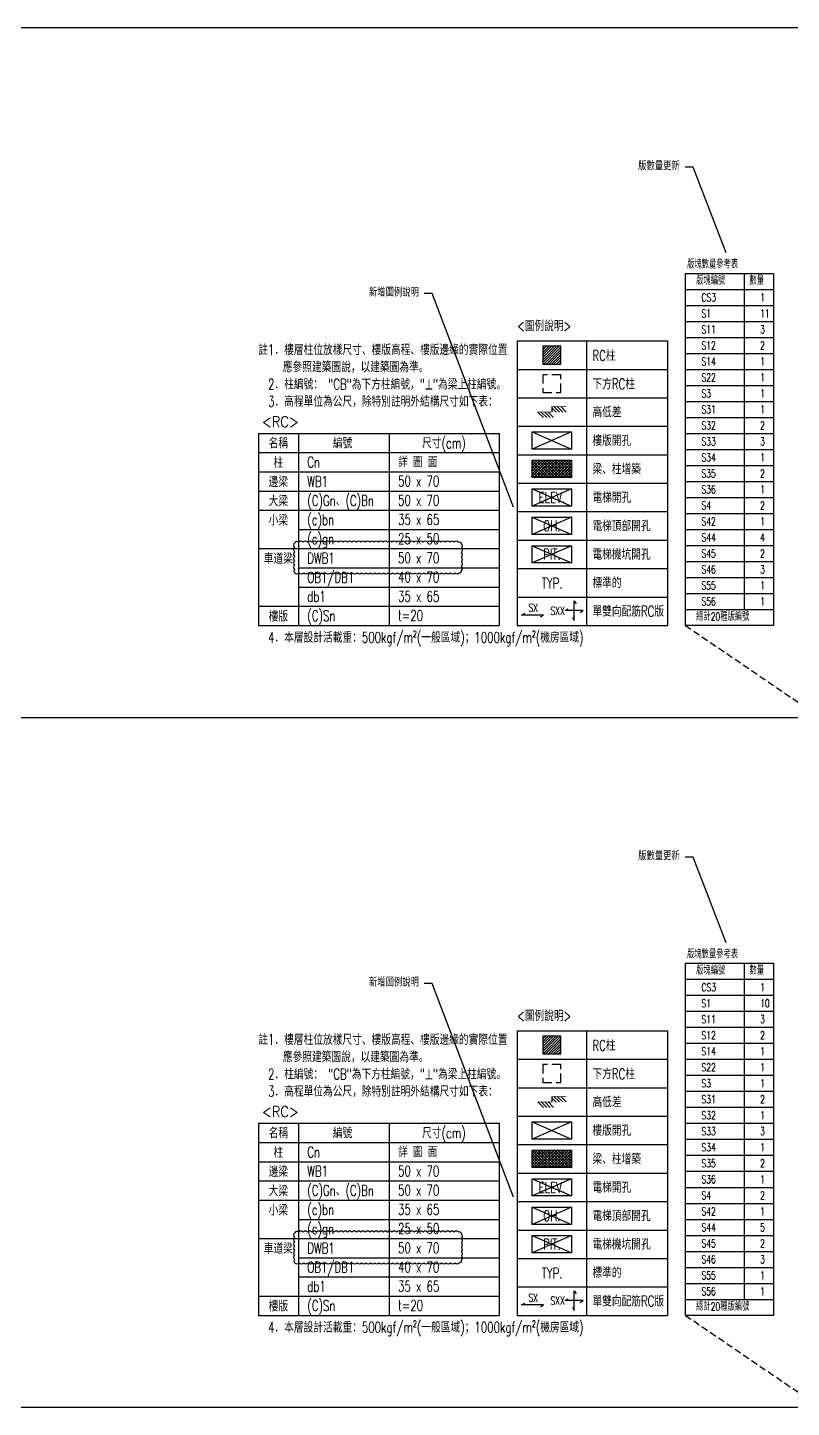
# Model space of a CAD drawing. Header units: millimetres. Extents: x -3377 to 119122, y -22007 to 15479.
# Drawn here: x 19760 to 24057, y 0 to 7760 of the extents above; entities that cross this region are included whole.
import ezdxf
from ezdxf import colors
from ezdxf.entities.mleader import LeaderData, LeaderLine
from ezdxf.enums import TextEntityAlignment as Align
from ezdxf.math import Vec2, Vec3

# ---------------------------------------------------------------- set-up
doc = ezdxf.new("R2010")
doc.units = ezdxf.units.MM
doc.header["$LTSCALE"] = 150
doc.header["$MEASUREMENT"] = 0
doc.linetypes.add('HIDDEN', pattern=[0.375, 0.25, -0.125])
doc.layers.get('0').update_dxf_attribs({"plot": 0})
for name, color, linetype in [('NOTE2', 2, 'Continuous'), ('S-AXIS', 1, 'Continuous'), ('S-COL', 7, 'Continuous'), ('S-COLB', 4, 'HIDDEN'), ('S-HATCHCOL', 13, 'Continuous'), ('S-OPEN', 13, 'Continuous'), ('S-SLAB', 5, 'Continuous'), ('S-SYM', 3, 'Continuous'), ('S-TAB', 4, 'Continuous'), ('S-TEXT', 2, 'Continuous'), ('S-THIN', 201, 'Continuous'), ('SLAB', 7, 'Continuous')]:
    doc.layers.add(name, color=color, linetype=linetype)
doc.layers.add('S-CLOUD_20220217(結構依建築圖2022-0216修改)', color=4, linetype='Continuous', plot=False)
doc.layers.add('S-CLOUD_20220303', color=4, linetype='Continuous', plot=False)
doc.styles.add('4C', font='romans.shx', dxfattribs={"width": 0.9, "height": 52.5, "bigfont": '1lsp.shx'})
doc.styles.add('CS4', font='romans.shx', dxfattribs={"width": 0.7, "height": 45, "bigfont": 'lsp.shx'})
doc.styles.add('LSP', font='SIMPLEX.shx', dxfattribs={"width": 0.8, "bigfont": 'lsp.shx'})

# ---------------------------------------------------------------- blocks, each defined once
blk = doc.blocks.new('圖例說明')
at = {"layer": 'S-HATCHCOL'}
h = blk.add_hatch(dxfattribs=at)
h.set_pattern_fill('ANSI31', color=256, scale=60, style=0)
h.set_pattern_definition([(45, (1.3676, 481.526), (-5.3033, 5.3033), [])])
h.paths.add_polyline_path([(109.2, 1102.5), (184.2, 1102.5), (184.2, 1177.5), (109.2, 1177.5)])
h = blk.add_hatch(dxfattribs=at)
h.set_pattern_fill('ANSI37', color=256, scale=67.5)
h.set_pattern_definition([(45, (-92186.061, -6241.679), (-5.9662135, 5.9662135), []), (135, (-92186.061, -6241.679), (-5.9662135, -5.9662135), [])])
h.paths.add_polyline_path([(64.3, 696.5), (229, 696.5), (229, 623.5), (64.3, 623.5)])
at = {"layer": 'S-COL'}
blk.add_lwpolyline([(109.2, 1102.5), (184.2, 1102.5), (184.2, 1177.5), (109.2, 1177.5)], close=True, dxfattribs=at)
at = {"layer": 'S-COLB'}
blk.add_lwpolyline([(109.2, 982.5), (184.2, 982.5), (184.2, 1057.5), (109.2, 1057.5)], close=True, dxfattribs=at)
at = {"layer": 'S-OPEN'}
for p, q in [((64.3, 816.5), (229, 743.5)), ((229, 816.5), (64.3, 743.5)), ((64.3, 576.5), (229, 503.5)), ((229, 576.5), (64.3, 503.5)), ((64.3, 456.5), (229, 383.5)), ((229, 456.5), (64.3, 383.5)), ((64.3, 336.5), (229, 263.5)), ((229, 336.5), (64.3, 263.5))]:
    blk.add_line(p, q, dxfattribs=at)
at = {"layer": 'S-SLAB'}
for points in [[(64.3, 816.5), (229, 816.5), (229, 743.5), (64.3, 743.5)], [(64.3, 696.5), (229, 696.5), (229, 623.5), (64.3, 623.5)], [(64.3, 576.5), (229, 576.5), (229, 503.5), (64.3, 503.5)], [(64.3, 456.5), (229, 456.5), (229, 383.5), (64.3, 383.5)], [(64.3, 336.5), (229, 336.5), (229, 263.5), (64.3, 263.5)]]:
    blk.add_lwpolyline(points, close=True, dxfattribs=at)
at = {"layer": 'S-TAB'}
for p, q in [((0, 1200), (635.3, 1200)), ((0, 1200), (0, 0)), ((293.3, 1200), (293.3, 0)), ((635.3, 1200), (635.3, 0)), ((0, 1080), (635.3, 1080)), ((0, 960), (635.3, 960)), ((0, 840), (635.3, 840)), ((0, 720), (635.3, 720)), ((0, 600), (635.3, 600)), ((0, 480), (635.3, 480)), ((0, 360), (635.3, 360)), ((0, 240), (635.3, 240)), ((0, 120), (635.3, 120)), ((0, 0), (635.3, 0))]:
    blk.add_line(p, q, dxfattribs=at)
at = {"layer": 'S-THIN'}
for p, q in [((87.8, 900), (111.1, 876.7)), ((102.2, 900), (125.2, 877)), ((116.5, 900), (139.6, 877)), ((130.9, 900), (153.9, 877)), ((146.7, 923), (146.7, 900)), ((146.7, 917.4), (164.3, 899.7)), ((155.4, 923), (178.4, 900)), ((169.7, 923), (192.8, 900)), ((184.1, 923), (207.1, 900))]:
    blk.add_line(p, q, dxfattribs=at)
at = {"layer": 'S-THIN', "const_width": 2.54}
for points in [[(85.5, 900), (146.7, 900)], [(207.8, 923), (146.7, 923)]]:
    blk.add_lwpolyline(points, dxfattribs=at)
at = {"layer": 'SLAB', "color": 1}
for p, q in [((279.1, 62.4), (202.7, 62.4)), ((240.9, 20.9), (240.9, 104)), ((112, 43.7), (18.8, 43.7))]:
    blk.add_line(p, q, dxfattribs=at)
for points in [[(202.7, 62.4), (216.2, 70.2)], [(240.9, 104), (248.7, 90.5)], [(265.6, 54.6), (279.1, 62.4)], [(18.8, 43.7), (32.3, 51.5)], [(98.5, 35.9), (112, 43.7)], [(233.1, 34.4), (240.9, 20.9)]]:
    blk.add_lwpolyline(points, dxfattribs=at)
at = {"layer": 'S-TEXT', "style": 'CS4', "width": 0.7}
for s, p in [('<圖例說明>', (0, 1263.9)), ('RC柱', (317.9, 1138.5)), ('下方RC柱', (317.9, 1018.5)), ('高低差', (317.9, 900)), ('樓版開孔', (317.9, 780)), ('梁、柱增築', (317.9, 660)), ('電梯開孔', (317.9, 540)), ('電梯頂部開孔', (317.9, 420)), ('電梯機坑開孔', (317.9, 300)), ('TYP.', (104.1, 178.1)), ('標準的', (317.9, 180)), ('單雙向配筋RC版', (317.9, 60))]:
    blk.add_text(s, height=45, dxfattribs=at).set_placement(p, align=Align.MIDDLE_LEFT)
for s, p in [('ELEV.', (146.7, 540)), ('OH.', (146.7, 420)), ('PIT.', (146.7, 300))]:
    blk.add_text(s, height=45, dxfattribs=at).set_placement(p, align=Align.MIDDLE)
at = {"layer": 'SLAB', "color": 2, "style": 'CS4', "width": 0.7}
for s, p in [('SX', (68.1, 74.5)), ('SXX', (171, 62.1))]:
    blk.add_text(s, height=33.75, dxfattribs=at).set_placement(p, align=Align.MIDDLE_CENTER)
blk = doc.blocks.new('DwFm')
blk.add_lwpolyline([(-12110.4, 0), (0, 0), (0, -7760.1), (-12110.4, -7760.1)], close=True)
blk.add_lwpolyline([(-12110.4, -3880.1), (0, -3880.1)])
at = {"layer": 'DEFPOINTS', "color": 252, "linetype": 'HIDDEN'}
for points in [[(-6560.9, -2290.9), (-12110.4, -3880.1)], [(-760, -3362.4), (0, -3880.1)], [(-6560.9, -6171), (-12110.4, -7760.1)], [(-760, -7242.5), (0, -7760.1)]]:
    blk.add_lwpolyline(points, dxfattribs=at)
blk = doc.blocks.new('_None')

msp = doc.modelspace()

# ---------------------------------------------------------------- linework, layer by layer
at = {"layer": 'S-AXIS'}
for p, q in [((23790.8, 6377.74), (23790.8, 4487.74)), ((23460.8, 6287.74), (23955.8, 6287.74)), ((23460.8, 6197.74), (23955.8, 6197.74)), ((23460.8, 6107.74), (23955.8, 6107.74)), ((23460.8, 6017.74), (23955.8, 6017.74)), ((23460.8, 5927.74), (23955.8, 5927.74)), ((23460.8, 5837.74), (23955.8, 5837.74)), ((23460.8, 5747.74), (23955.8, 5747.74)), ((23460.8, 5657.74), (23955.8, 5657.74)), ((23460.8, 5567.74), (23955.8, 5567.74)), ((23460.8, 5477.74), (23955.8, 5477.74)), ((23460.8, 5387.74), (23955.8, 5387.74)), ((23460.8, 5297.74), (23955.8, 5297.74)), ((23460.8, 5207.74), (23955.8, 5207.74)), ((23460.8, 5117.74), (23955.8, 5117.74)), ((23460.8, 5027.74), (23955.8, 5027.74)), ((23460.8, 4937.74), (23955.8, 4937.74)), ((23460.8, 4847.74), (23955.8, 4847.74)), ((23460.8, 4757.74), (23955.8, 4757.74)), ((23460.8, 4667.74), (23955.8, 4667.74)), ((23460.8, 4577.74), (23955.8, 4577.74)), ((23460.8, 4487.74), (23955.8, 4487.74)), ((23790.8, 2497.68), (23790.8, 607.68)), ((23460.8, 2407.68), (23955.8, 2407.68)), ((23460.8, 2317.68), (23955.8, 2317.68)), ((23460.8, 2227.68), (23955.8, 2227.68)), ((23460.8, 2137.68), (23955.8, 2137.68)), ((23460.8, 2047.68), (23955.8, 2047.68)), ((23460.8, 1957.68), (23955.8, 1957.68)), ((23460.8, 1867.68), (23955.8, 1867.68)), ((23460.8, 1777.68), (23955.8, 1777.68)), ((23460.8, 1687.68), (23955.8, 1687.68)), ((23460.8, 1597.68), (23955.8, 1597.68)), ((23460.8, 1507.68), (23955.8, 1507.68)), ((23460.8, 1417.68), (23955.8, 1417.68)), ((23460.8, 1327.68), (23955.8, 1327.68)), ((23460.8, 1237.68), (23955.8, 1237.68)), ((23460.8, 1147.68), (23955.8, 1147.68)), ((23460.8, 1057.68), (23955.8, 1057.68)), ((23460.8, 967.68), (23955.8, 967.68)), ((23460.8, 877.68), (23955.8, 877.68)), ((23460.8, 787.68), (23955.8, 787.68)), ((23460.8, 697.68), (23955.8, 697.68)), ((23460.8, 607.68), (23955.8, 607.68))]:
    msp.add_line(p, q, dxfattribs=at)
for points in [[(23460.8, 6377.74), (23955.8, 6377.74), (23955.8, 4397.74), (23460.8, 4397.74)], [(23460.8, 2497.68), (23955.8, 2497.68), (23955.8, 517.68), (23460.8, 517.68)]]:
    msp.add_lwpolyline(points, close=True, dxfattribs=at)
at = {"layer": 'S-CLOUD_20220303'}
for points in [[(21263.31, 4693.82, 0.5205671), (21288.31, 4693.82, 0.5205671), (21313.31, 4693.82, 0.5205671), (21338.31, 4693.82, 0.5205671), (21363.31, 4693.82, 0.5205671), (21388.31, 4693.82, 0.5205671), (21413.31, 4693.82, 0.5205671), (21438.31, 4693.82, 0.5205671), (21463.31, 4693.82, 0.5205671), (21488.31, 4693.82, 0.5205671), (21513.31, 4693.82, 0.5205671), (21538.31, 4693.82, 0.5205671), (21563.31, 4693.82, 0.5205671), (21588.31, 4693.82, 0.5205671), (21613.31, 4693.82, 0.5205671), (21638.31, 4693.82, 0.5205671), (21663.31, 4693.82, 0.5205671), (21688.31, 4693.82, 0.5205671), (21713.31, 4693.82, 0.5205671), (21738.31, 4693.82, 0.5205671), (21763.31, 4693.82, 0.5205671), (21788.31, 4693.82, 0.5205671), (21813.31, 4693.82, 0.5205671), (21838.31, 4693.82, 0.5205671), (21863.31, 4693.82, 0.5205671), (21888.31, 4693.82, 0.5205671), (21913.31, 4693.82, 0.5205671), (21938.31, 4693.82, 0.5205671), (21963.31, 4693.82, 0.5205671), (21988.31, 4693.82, 0.5205671), (22013.31, 4693.82, 0.5205671), (22038.31, 4693.82, 0.5205671), (22063.31, 4693.82, 0.5205671), (22088.31, 4693.82, 0.5205671), (22113.31, 4693.82, 0.5205671), (22138.31, 4693.82, 0.5205671), (22163.31, 4693.82, 0.5205671), (22188.31, 4693.82, 0.5205671), (22200.64, 4706.48, 0.5205671), (22200.64, 4731.48, 0.5205671), (22200.64, 4756.48, 0.5205671), (22200.64, 4781.48, 0.5205671), (22200.64, 4806.48, 0.5205671), (22200.64, 4831.48, 0.5205671), (22200.64, 4856.48, 0.5205671), (22184.75, 4865.59, 0.5205671), (22159.75, 4865.59, 0.5205671), (22134.75, 4865.59, 0.5205671), (22109.75, 4865.59, 0.5205671), (22084.75, 4865.59, 0.5205671), (22059.75, 4865.59, 0.5205671), (22034.75, 4865.59, 0.5205671), (22009.75, 4865.59, 0.5205671), (21984.75, 4865.59, 0.5205671), (21959.75, 4865.59, 0.5205671), (21934.75, 4865.59, 0.5205671), (21909.75, 4865.59, 0.5205671), (21884.75, 4865.59, 0.5205671), (21859.75, 4865.59, 0.5205671), (21834.75, 4865.59, 0.5205671), (21809.75, 4865.59, 0.5205671), (21784.75, 4865.59, 0.5205671), (21759.75, 4865.59, 0.5205671), (21734.75, 4865.59, 0.5205671), (21709.75, 4865.59, 0.5205671), (21684.75, 4865.59, 0.5205671), (21659.75, 4865.59, 0.5205671), (21634.75, 4865.59, 0.5205671), (21609.75, 4865.59, 0.5205671), (21584.75, 4865.59, 0.5205671), (21559.75, 4865.59, 0.5205671), (21534.75, 4865.59, 0.5205671), (21509.75, 4865.59, 0.5205671), (21484.75, 4865.59, 0.5205671), (21459.75, 4865.59, 0.5205671), (21434.75, 4865.59, 0.5205671), (21409.75, 4865.59, 0.5205671), (21384.75, 4865.59, 0.5205671), (21359.75, 4865.59, 0.5205671), (21334.75, 4865.59, 0.5205671), (21309.75, 4865.59, 0.5205671), (21284.75, 4865.59, 0.5205671), (21263.31, 4862.03, 0.5205671), (21263.31, 4837.03, 0.5205671), (21263.31, 4812.03, 0.5205671), (21263.31, 4787.03, 0.5205671), (21263.31, 4762.03, 0.5205671), (21263.31, 4737.03, 0.5205671), (21263.31, 4712.03, 0.5205671)], [(21263.31, 813.75, 0.5205671), (21288.31, 813.75, 0.5205671), (21313.31, 813.75, 0.5205671), (21338.31, 813.75, 0.5205671), (21363.31, 813.75, 0.5205671), (21388.31, 813.75, 0.5205671), (21413.31, 813.75, 0.5205671), (21438.31, 813.75, 0.5205671), (21463.31, 813.75, 0.5205671), (21488.31, 813.75, 0.5205671), (21513.31, 813.75, 0.5205671), (21538.31, 813.75, 0.5205671), (21563.31, 813.75, 0.5205671), (21588.31, 813.75, 0.5205671), (21613.31, 813.75, 0.5205671), (21638.31, 813.75, 0.5205671), (21663.31, 813.75, 0.5205671), (21688.31, 813.75, 0.5205671), (21713.31, 813.75, 0.5205671), (21738.31, 813.75, 0.5205671), (21763.31, 813.75, 0.5205671), (21788.31, 813.75, 0.5205671), (21813.31, 813.75, 0.5205671), (21838.31, 813.75, 0.5205671), (21863.31, 813.75, 0.5205671), (21888.31, 813.75, 0.5205671), (21913.31, 813.75, 0.5205671), (21938.31, 813.75, 0.5205671), (21963.31, 813.75, 0.5205671), (21988.31, 813.75, 0.5205671), (22013.31, 813.75, 0.5205671), (22038.31, 813.75, 0.5205671), (22063.31, 813.75, 0.5205671), (22088.31, 813.75, 0.5205671), (22113.31, 813.75, 0.5205671), (22138.31, 813.75, 0.5205671), (22163.31, 813.75, 0.5205671), (22188.31, 813.75, 0.5205671), (22200.64, 826.41, 0.5205671), (22200.64, 851.41, 0.5205671), (22200.64, 876.41, 0.5205671), (22200.64, 901.41, 0.5205671), (22200.64, 926.41, 0.5205671), (22200.64, 951.41, 0.5205671), (22200.64, 976.41, 0.5205671), (22184.75, 985.52, 0.5205671), (22159.75, 985.52, 0.5205671), (22134.75, 985.52, 0.5205671), (22109.75, 985.52, 0.5205671), (22084.75, 985.52, 0.5205671), (22059.75, 985.52, 0.5205671), (22034.75, 985.52, 0.5205671), (22009.75, 985.52, 0.5205671), (21984.75, 985.52, 0.5205671), (21959.75, 985.52, 0.5205671), (21934.75, 985.52, 0.5205671), (21909.75, 985.52, 0.5205671), (21884.75, 985.52, 0.5205671), (21859.75, 985.52, 0.5205671), (21834.75, 985.52, 0.5205671), (21809.75, 985.52, 0.5205671), (21784.75, 985.52, 0.5205671), (21759.75, 985.52, 0.5205671), (21734.75, 985.52, 0.5205671), (21709.75, 985.52, 0.5205671), (21684.75, 985.52, 0.5205671), (21659.75, 985.52, 0.5205671), (21634.75, 985.52, 0.5205671), (21609.75, 985.52, 0.5205671), (21584.75, 985.52, 0.5205671), (21559.75, 985.52, 0.5205671), (21534.75, 985.52, 0.5205671), (21509.75, 985.52, 0.5205671), (21484.75, 985.52, 0.5205671), (21459.75, 985.52, 0.5205671), (21434.75, 985.52, 0.5205671), (21409.75, 985.52, 0.5205671), (21384.75, 985.52, 0.5205671), (21359.75, 985.52, 0.5205671), (21334.75, 985.52, 0.5205671), (21309.75, 985.52, 0.5205671), (21284.75, 985.52, 0.5205671), (21263.31, 981.96, 0.5205671), (21263.31, 956.96, 0.5205671), (21263.31, 931.96, 0.5205671), (21263.31, 906.96, 0.5205671), (21263.31, 881.96, 0.5205671), (21263.31, 856.96, 0.5205671), (21263.31, 831.96, 0.5205671)]]:
    msp.add_lwpolyline(points, format="xyb", close=True, dxfattribs=at)
at = {"layer": 'S-TAB'}
for p, q in [((21058.3, 5477.74), (22413.7, 5477.74)), ((21058.3, 5477.74), (21058.3, 4397.74)), ((21283.3, 5477.74), (21283.3, 4397.74)), ((21794.09, 5477.74), (21794.09, 4397.74)), ((22413.7, 5477.74), (22413.7, 4397.74)), ((21058.3, 5369.74), (22413.7, 5369.74)), ((21058.3, 5261.74), (22413.7, 5261.74)), ((21058.3, 5153.74), (22413.7, 5153.74)), ((21058.3, 5045.74), (22413.7, 5045.74)), ((21283.3, 4937.74), (22413.7, 4937.74)), ((21058.3, 4829.74), (22413.7, 4829.74)), ((21283.3, 4721.74), (22413.7, 4721.74)), ((21283.3, 4613.74), (22413.7, 4613.74)), ((21058.3, 4505.74), (22413.7, 4505.74)), ((21058.3, 4397.74), (22413.7, 4397.74)), ((21058.3, 1597.68), (22413.7, 1597.68)), ((21058.3, 1597.68), (21058.3, 517.68)), ((21283.3, 1597.68), (21283.3, 517.68)), ((21794.09, 1597.68), (21794.09, 517.68)), ((22413.7, 1597.68), (22413.7, 517.68)), ((21058.3, 1489.68), (22413.7, 1489.68)), ((21058.3, 1381.68), (22413.7, 1381.68)), ((21058.3, 1273.68), (22413.7, 1273.68)), ((21058.3, 1165.68), (22413.7, 1165.68)), ((21283.3, 1057.68), (22413.7, 1057.68)), ((21058.3, 949.68), (22413.7, 949.68)), ((21283.3, 841.68), (22413.7, 841.68)), ((21283.3, 733.68), (22413.7, 733.68)), ((21058.3, 625.68), (22413.7, 625.68)), ((21058.3, 517.68), (22413.7, 517.68))]:
    msp.add_line(p, q, dxfattribs=at)

# ---------------------------------------------------------------- block references
msp.add_blockref('DwFm', (24220.8, 7760.14))
at = {"layer": 'S-TEXT', "xscale": 1.333333333333333, "yscale": 1.333333333333333, "zscale": 1.333333333333333}
for p in [(22513.7, 4397.74), (22513.7, 517.68)]:
    msp.add_blockref('圖例說明', p, dxfattribs=at)

# ---------------------------------------------------------------- texts
at = {"layer": 'NOTE2', "style": '4C', "width": 0.9}
for p in [(21181.91, 5543.45), (21181.91, 1663.38)]:
    msp.add_text('<RC>', height=60, dxfattribs=at).set_placement(p, align=Align.MIDDLE_CENTER)
at = {"layer": 'S-TEXT', "style": 'CS4', "width": 0.7}
for s, p in [('版塊數量參考表', (23470.07, 6406.28)), ('版塊編號', (23520.8, 6314.74)), ('數量', (23820.8, 6314.74)), ('CS3', (23550.8, 6220.24)), ('1', (23880.8, 6220.24)), ('S1', (23550.8, 6130.24)), ('11', (23880.8, 6130.24)), ('S11', (23550.8, 6040.24)), ('3', (23880.8, 6040.24)), ('S12', (23550.8, 5950.24)), ('2', (23880.8, 5950.24)), ('S14', (23550.8, 5860.24)), ('1', (23880.8, 5860.24)), ('S22', (23550.8, 5770.24)), ('1', (23880.8, 5770.24)), ('S3', (23550.8, 5680.24)), ('1', (23880.8, 5680.24)), ('S31', (23550.8, 5590.24)), ('1', (23880.8, 5590.24)), ('S32', (23550.8, 5500.24)), ('2', (23880.8, 5500.24)), ('S33', (23550.8, 5410.24)), ('3', (23880.8, 5410.24)), ('S34', (23550.8, 5320.24)), ('1', (23880.8, 5320.24)), ('S35', (23550.8, 5230.24)), ('2', (23880.8, 5230.24)), ('S36', (23550.8, 5140.24)), ('1', (23880.8, 5140.24)), ('S4', (23550.8, 5050.24)), ('2', (23880.8, 5050.24)), ('S42', (23550.8, 4960.24)), ('1', (23880.8, 4960.24)), ('S44', (23550.8, 4870.24)), ('4', (23880.8, 4870.24)), ('S45', (23550.8, 4780.24)), ('2', (23880.8, 4780.24)), ('S46', (23550.8, 4690.24)), ('3', (23880.8, 4690.24)), ('S55', (23550.8, 4600.24)), ('1', (23880.8, 4600.24)), ('S56', (23550.8, 4510.24)), ('1', (23880.8, 4510.24)), ('總計20種版編號', (23520.8, 4424.74)), ('版塊數量參考表', (23470.07, 2526.21)), ('版塊編號', (23520.8, 2434.68)), ('數量', (23820.8, 2434.68)), ('CS3', (23550.8, 2340.18)), ('1', (23880.8, 2340.18)), ('S1', (23550.8, 2250.18)), ('10', (23880.8, 2250.18)), ('S11', (23550.8, 2160.18)), ('3', (23880.8, 2160.18)), ('S12', (23550.8, 2070.18)), ('2', (23880.8, 2070.18)), ('S14', (23550.8, 1980.18)), ('1', (23880.8, 1980.18)), ('S22', (23550.8, 1890.18)), ('1', (23880.8, 1890.18)), ('S3', (23550.8, 1800.18)), ('1', (23880.8, 1800.18)), ('S31', (23550.8, 1710.18)), ('2', (23880.8, 1710.18)), ('S32', (23550.8, 1620.18)), ('1', (23880.8, 1620.18)), ('S33', (23550.8, 1530.18)), ('3', (23880.8, 1530.18)), ('S34', (23550.8, 1440.18)), ('1', (23880.8, 1440.18)), ('S35', (23550.8, 1350.18)), ('2', (23880.8, 1350.18)), ('S36', (23550.8, 1260.18)), ('1', (23880.8, 1260.18)), ('S4', (23550.8, 1170.18)), ('2', (23880.8, 1170.18)), ('S42', (23550.8, 1080.18)), ('1', (23880.8, 1080.18)), ('S44', (23550.8, 990.18)), ('5', (23880.8, 990.18)), ('S45', (23550.8, 900.18)), ('2', (23880.8, 900.18)), ('S46', (23550.8, 810.18)), ('3', (23880.8, 810.18)), ('S55', (23550.8, 720.18)), ('1', (23880.8, 720.18)), ('S56', (23550.8, 630.18)), ('1', (23880.8, 630.18)), ('總計20種版編號', (23520.8, 544.68))]:
    msp.add_text(s, height=45, dxfattribs=at).set_placement(p)
at = {"layer": 'S-TEXT', "linetype": 'Continuous', "style": 'CS4', "width": 0.7}
for s, p in [('註1．樓層柱位放樣尺寸、樓版高程、樓版邊緣的實際位置', (21058.3, 5918.58)), ('\u3000\u3000 應參照建築圖說，以建築圖為準。', (21058.3, 5821.63)), ('\u30002．柱編號： "CB"為下方柱編號，"⊥"為梁上柱編號。', (21058.3, 5724.69)), ('\u30003．高程單位為公尺，除特別註明外結構尺寸如下表：', (21058.3, 5627.74)), ('\u30004．本層設計活載重：500kgf/m²(一般區域)；1000kgf/m²(機房區域)', (21058.3, 4300.8)), ('註1．樓層柱位放樣尺寸、樓版高程、樓版邊緣的實際位置', (21058.3, 2038.51)), ('\u3000\u3000 應參照建築圖說，以建築圖為準。', (21058.3, 1941.56)), ('\u30002．柱編號： "CB"為下方柱編號，"⊥"為梁上柱編號。', (21058.3, 1844.62)), ('\u30003．高程單位為公尺，除特別註明外結構尺寸如下表：', (21058.3, 1747.68)), ('\u30004．本層設計活載重：500kgf/m²(一般區域)；1000kgf/m²(機房區域)', (21058.3, 420.73))]:
    msp.add_text(s, height=60, dxfattribs=at).set_placement(p)
at = {"layer": 'S-TEXT', "style": 'CS4', "width": 0.7}
for s, p in [('名稱', (21170.8, 5423.74)), ('編號', (21531.88, 5423.74)), ('尺寸(cm)', (22102.25, 5423.74)), ('柱', (21170.8, 5313.88)), ('邊梁', (21170.8, 5205.88)), ('大梁', (21170.8, 5097.88)), ('小梁', (21170.8, 4989.88)), ('車道梁', (21170.8, 4773.88)), ('樓版', (21170.8, 4449.88)), ('名稱', (21170.8, 1543.68)), ('編號', (21531.88, 1543.68)), ('尺寸(cm)', (22102.25, 1543.68)), ('柱', (21170.8, 1433.81)), ('邊梁', (21170.8, 1325.81)), ('大梁', (21170.8, 1217.81)), ('小梁', (21170.8, 1109.81)), ('車道梁', (21170.8, 893.81)), ('樓版', (21170.8, 569.81))]:
    msp.add_text(s, height=60, dxfattribs=at).set_placement(p, align=Align.MIDDLE_CENTER)
for s, p in [('Cn', (21333.3, 5316.26)), ('詳 圖 面', (21844.09, 5317.41)), ('WB1', (21333.3, 5208.26)), ('50 x 70', (21844.09, 5209.41)), ('(C)Gn、(C)Bn', (21333.3, 5100.26)), ('50 x 70', (21844.09, 5101.41)), ('(c)bn', (21333.3, 4992.26)), ('35 x 65', (21844.09, 4993.41)), ('(c)gn', (21333.3, 4884.26)), ('25 x 50', (21844.09, 4885.41)), ('DWB1', (21333.3, 4776.26)), ('50 x 70', (21844.09, 4777.41)), ('OB1/DB1', (21333.3, 4668.26)), ('40 x 70', (21844.09, 4669.41)), ('db1', (21333.3, 4560.26)), ('35 x 65', (21844.09, 4561.41)), ('(C)Sn', (21333.3, 4452.26)), ('t=20', (21844.09, 4453.41)), ('Cn', (21333.3, 1436.19)), ('詳 圖 面', (21844.09, 1437.34)), ('WB1', (21333.3, 1328.19)), ('50 x 70', (21844.09, 1329.34)), ('(C)Gn、(C)Bn', (21333.3, 1220.19)), ('50 x 70', (21844.09, 1221.34)), ('(c)bn', (21333.3, 1112.19)), ('35 x 65', (21844.09, 1113.34)), ('(c)gn', (21333.3, 1004.19)), ('25 x 50', (21844.09, 1005.34)), ('DWB1', (21333.3, 896.19)), ('50 x 70', (21844.09, 897.34)), ('OB1/DB1', (21333.3, 788.19)), ('40 x 70', (21844.09, 789.34)), ('db1', (21333.3, 680.19)), ('35 x 65', (21844.09, 681.34)), ('(C)Sn', (21333.3, 572.19)), ('t=20', (21844.09, 573.34))]:
    msp.add_text(s, height=60, dxfattribs=at).set_placement(p, align=Align.MIDDLE_LEFT)

# ---------------------------------------------------------------- leaders
at = {"layer": 'S-CLOUD_20220217(結構依建築圖2022-0216修改)'}
ml = msp.add_multileader_mtext('Standard', dxfattribs=at)
ml.set_content('版數量更新', color=256, style='LSP')
ml.set_leader_properties(color=256)
ml.set_arrow_properties(name='NONE')
ml.build(insert=Vec2(0, 0))
ml.multileader.update_dxf_attribs({"text_left_attachment_type": 2, "text_right_attachment_type": 2, "dogleg_length": 3, "arrow_head_size": 30, "scale": 15})
ctx = ml.context
ctx.base_point, ctx.scale, ctx.char_height, ctx.arrow_head_size, ctx.landing_gap_size, ctx.plane_origin = Vec3(23179.56, 6974.25), 15, 45, 30, 30, Vec3(23690.47, 6492.62)
ctx.left_attachment, ctx.right_attachment, ctx.text_align_type = 2, 2, 2
notes = []
notes.append((ctx, [(0, (1, 1, 0), (23503.71, 6974.25), (-1, 0), 45, [(0, [(23690.47, 6492.62)], 0, [])])]))
ctx.mtext.insert, ctx.mtext.alignment, ctx.mtext.flow_direction = Vec3(23428.71, 7003.24), 3, 5
ml = msp.add_multileader_mtext('Standard', dxfattribs=at)
ml.set_content('新增圖例說明', color=256, style='LSP')
ml.set_leader_properties(color=256)
ml.set_arrow_properties(name='NONE')
ml.build(insert=Vec2(0, 0))
ml.multileader.update_dxf_attribs({"text_left_attachment_type": 2, "text_right_attachment_type": 2, "dogleg_length": 3, "arrow_head_size": 30, "scale": 15})
ctx = ml.context
ctx.base_point, ctx.scale, ctx.char_height, ctx.arrow_head_size, ctx.landing_gap_size, ctx.plane_origin = Vec3(21672.32, 6264.84), 15, 45, 30, 30, Vec3(22485.52, 5072.34)
ctx.left_attachment, ctx.right_attachment, ctx.text_align_type = 2, 2, 2
notes.append((ctx, [(0, (1, 1, 0), (22036.07, 6264.84), (-1, 0), 45, [(0, [(22493.64, 5062.63)], 0, [])])]))
ctx.mtext.insert, ctx.mtext.alignment, ctx.mtext.flow_direction = Vec3(21961.07, 6292.63), 3, 5
ml = msp.add_multileader_mtext('Standard', dxfattribs=at)
ml.set_content('版數量更新', color=256, style='LSP')
ml.set_leader_properties(color=256)
ml.set_arrow_properties(name='NONE')
ml.build(insert=Vec2(0, 0))
ml.multileader.update_dxf_attribs({"text_left_attachment_type": 2, "text_right_attachment_type": 2, "dogleg_length": 3, "arrow_head_size": 30, "scale": 15})
ctx = ml.context
ctx.base_point, ctx.scale, ctx.char_height, ctx.arrow_head_size, ctx.landing_gap_size, ctx.plane_origin = Vec3(23179.56, 3094.18), 15, 45, 30, 30, Vec3(23690.47, 2612.56)
ctx.left_attachment, ctx.right_attachment, ctx.text_align_type = 2, 2, 2
notes.append((ctx, [(0, (1, 1, 0), (23503.71, 3094.18), (-1, 0), 45, [(0, [(23690.47, 2612.56)], 0, [])])]))
ctx.mtext.insert, ctx.mtext.alignment, ctx.mtext.flow_direction = Vec3(23428.71, 3123.18), 3, 5
ml = msp.add_multileader_mtext('Standard', dxfattribs=at)
ml.set_content('新增圖例說明', color=256, style='LSP')
ml.set_leader_properties(color=256)
ml.set_arrow_properties(name='NONE')
ml.build(insert=Vec2(0, 0))
ml.multileader.update_dxf_attribs({"text_left_attachment_type": 2, "text_right_attachment_type": 2, "dogleg_length": 3, "arrow_head_size": 30, "scale": 15})
ctx = ml.context
ctx.base_point, ctx.scale, ctx.char_height, ctx.arrow_head_size, ctx.landing_gap_size, ctx.plane_origin = Vec3(21672.32, 2384.77), 15, 45, 30, 30, Vec3(22485.52, 1192.28)
ctx.left_attachment, ctx.right_attachment, ctx.text_align_type = 2, 2, 2
notes.append((ctx, [(0, (1, 1, 0), (22036.07, 2384.77), (-1, 0), 45, [(0, [(22493.64, 1182.57)], 0, [])])]))
ctx.mtext.insert, ctx.mtext.alignment, ctx.mtext.flow_direction = Vec3(21961.07, 2412.56), 3, 5
at = {"layer": 'S-SYM'}
ml = msp.add_multileader_mtext('Standard', dxfattribs=at)
ml.set_content('抬版高程另詳建築；\\P頂版,撐牆配筋，另詳S8-01', color=256, style='LSP')
ml.set_leader_properties(color=256)
ml.set_arrow_properties(name='NONE')
ml.build(insert=Vec2(0, 0))
ml.multileader.update_dxf_attribs({"text_left_attachment_type": 2, "text_right_attachment_type": 2, "dogleg_length": 3, "arrow_head_size": 30, "scale": 15})
ctx = ml.context
ctx.base_point, ctx.scale, ctx.char_height, ctx.arrow_head_size, ctx.landing_gap_size, ctx.plane_origin = Vec3(24327.95, 2795.85), 15, 45, 30, 30, Vec3(25164.67, 3044.78)
ctx.left_attachment, ctx.right_attachment, ctx.text_align_type = 2, 2, 2
notes.append((ctx, [(0, (1, 1, 0), (25006.59, 2795.85), (-1, 0), 45, [(0, [(25164.67, 3054.82)], 0, [])])]))
ctx.mtext.insert, ctx.mtext.width, ctx.mtext.alignment, ctx.mtext.flow_direction = Vec3(24931.59, 2864.36), 802.9463, 3, 5
for ctx, leaders in notes:
    for number, flags, end, landing, length, lines in leaders:
        leader = LeaderData()
        leader.index, (leader.has_last_leader_line, leader.has_dogleg_vector, leader.attachment_direction) = number, flags
        leader.last_leader_point, leader.dogleg_vector, leader.dogleg_length = Vec3(end), Vec3(landing), length
        for number, points, colour, breaks in lines:
            line = LeaderLine()
            line.index, line.vertices, line.color, line.breaks = number, Vec3.list(points), colors.encode_raw_color(colour), breaks
            leader.lines.append(line)
        ctx.leaders.append(leader)

doc.saveas('drawing.dxf')
